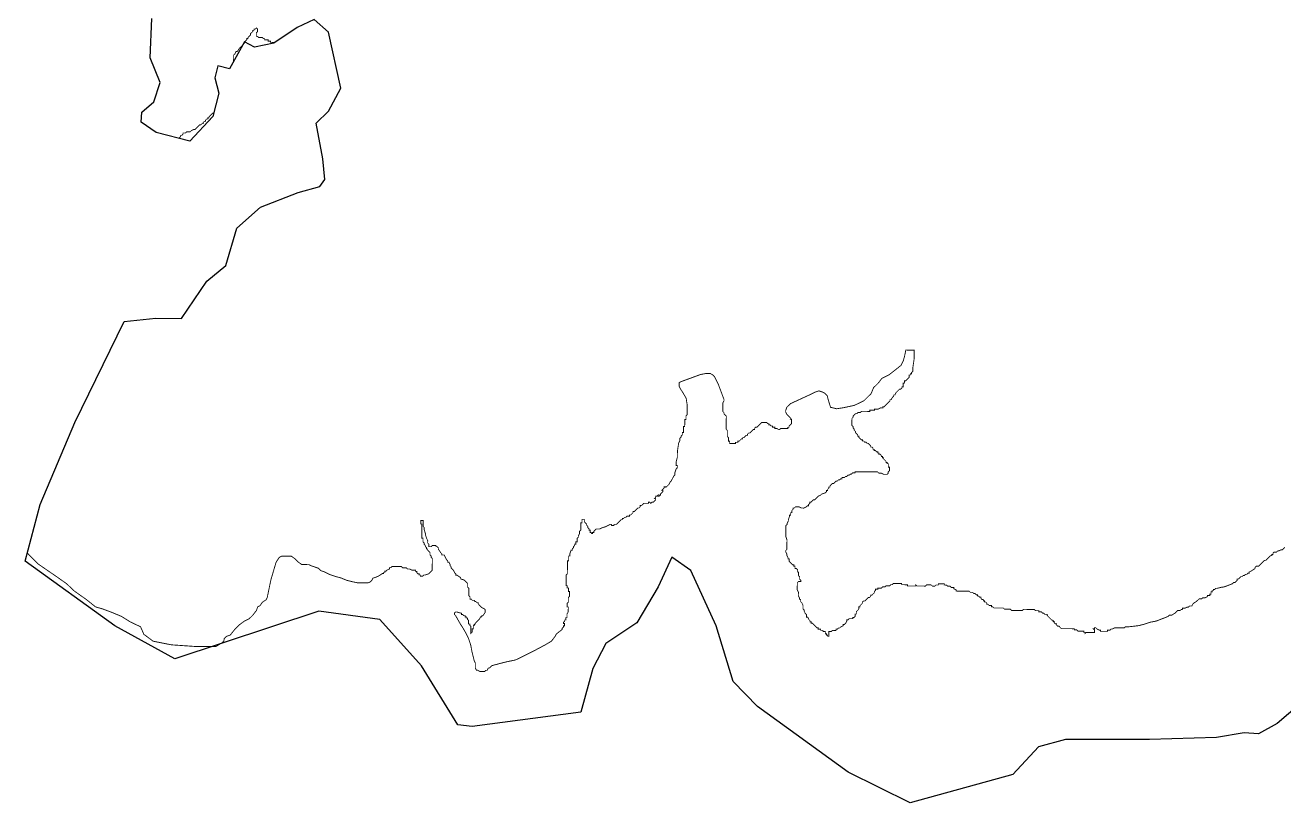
# Model space of a CAD drawing. Header units: metres. Extents: x 325786 to 333768, y 1808927 to 1815015.
# Drawn here: x 325786 to 330076, y 1808927 to 1811578 of the extents above; entities that cross this region are included whole.
import ezdxf

# ---------------------------------------------------------------- set-up
doc = ezdxf.new("R2010")
doc.units = ezdxf.units.M
doc.layers.add('HAZARDS LINE', color=1, linetype='Continuous')
doc.layers.add('village', color=3, linetype='Continuous')

msp = doc.modelspace()

# ---------------------------------------------------------------- linework, layer by layer
at = {"layer": 'HAZARDS LINE', "lineweight": 18, "const_width": 3}
for points in [[(326637.8, 1811519.9), (326622, 1811520), (326622, 1811524), (326613.9, 1811524.1), (326614, 1811528.1), (326601.9, 1811528.2), (326601.9, 1811532.3), (326597.8, 1811532.3), (326593.8, 1811536.4), (326581.7, 1811536.5), (326577.7, 1811540.5), (326573.6, 1811540.6), (326573.7, 1811552.7), (326577.8, 1811556.7), (326577.9, 1811564.8), (326573.9, 1811568.9), (326569.8, 1811564.9), (326565.7, 1811564.9), (326565.7, 1811560.9), (326561.7, 1811560.9), (326561.6, 1811556.8), (326553.5, 1811548.8), (326553.5, 1811544.8), (326549.4, 1811540.8), (326545.3, 1811536.7), (326545.3, 1811532.7), (326541.2, 1811532.7), (326541.2, 1811528.7), (326533.1, 1811520.7), (326533, 1811516.6), (326529, 1811512.6), (326524.9, 1811508.6), (326516.7, 1811500.6), (326508.6, 1811488.5), (326504.5, 1811488.5), (326500.4, 1811480.5), (326496.3, 1811476.5), (326496.2, 1811456.3), (326492.1, 1811448.2), (326492.1, 1811447)], [(326428.5, 1811278.4), (326424.6, 1811278.4), (326416.5, 1811270.4), (326412.5, 1811266.4), (326412.5, 1811262.4), (326408.4, 1811262.4), (326408.4, 1811258.4), (326404.4, 1811258.4), (326400.3, 1811254.4), (326400.3, 1811250.4), (326396.3, 1811250.4), (326392.3, 1811246.4), (326392.2, 1811242.4), (326388.2, 1811242.4), (326384.2, 1811238.4), (326380.2, 1811238.4), (326372.1, 1811230.4), (326368, 1811226.4), (326364, 1811222.4), (326360, 1811222.5), (326351.9, 1811218.5), (326347.9, 1811214.5), (326335.8, 1811214.6), (326331.8, 1811210.6), (326323.7, 1811210.6), (326323.7, 1811206.6), (326319.6, 1811202.6), (326315.6, 1811202.6), (326315.6, 1811198.6), (326311.6, 1811194.6), (326309.2, 1811192.3)], [(325793.4, 1809779), (325798.1, 1809772.8), (325831, 1809740.4), (325895, 1809696.4), (325927, 1809673.8), (325953.5, 1809648.7), (325995.8, 1809618.8), (326025.9, 1809594.7), (326050.6, 1809587.5), (326083.5, 1809575.1), (326114.2, 1809562.3), (326143.3, 1809544), (326179.1, 1809526.9), (326190.2, 1809501.3), (326221.8, 1809477.8), (326284.2, 1809465.4), (326365.5, 1809459.8), (326405.2, 1809459.8), (326436.3, 1809459.8), (326456.4, 1809472.2), (326462.8, 1809478.3), (326464.2, 1809486.6), (326472.4, 1809494.6), (326484.5, 1809498.5), (326500.8, 1809518.6), (326517.1, 1809534.6), (326533.4, 1809546.6), (326549.6, 1809554.6), (326561.8, 1809566.6), (326574.1, 1809582.7), (326578.2, 1809594.8), (326586.3, 1809598.8), (326594.5, 1809610.8), (326606.7, 1809618.8), (326610.8, 1809626.9), (326615, 1809647), (326623.4, 1809687.4), (326640, 1809743.8), (326644.1, 1809751.9), (326652.3, 1809763.9), (326660.4, 1809767.9), (326692.7, 1809767.7), (326704.8, 1809759.5), (326712.8, 1809751.3), (326716.8, 1809747.3), (326728.9, 1809739.1), (326753.1, 1809738.9), (326761.2, 1809734.8), (326785.3, 1809726.5), (326793.4, 1809718.4), (326805.5, 1809714.2), (326821.6, 1809706), (326845.7, 1809697.8), (326861.9, 1809693.6), (326882, 1809685.3), (326898.1, 1809681.2), (326918.3, 1809677), (326954.7, 1809676.7), (326962.8, 1809680.7), (326966.9, 1809684.7), (326971, 1809692.7), (326983.1, 1809696.7), (326991.2, 1809700.6), (327003.4, 1809708.6), (327007.5, 1809708.6), (327007.5, 1809712.6), (327011.5, 1809712.6), (327011.6, 1809716.7), (327015.6, 1809716.6), (327019.7, 1809720.6), (327027.8, 1809724.6), (327027.8, 1809728.6), (327031.9, 1809728.6), (327035.9, 1809732.6), (327068.3, 1809732.4), (327072.3, 1809728.3), (327084.4, 1809728.2), (327088.4, 1809724.1), (327096.5, 1809724.1), (327104.5, 1809720), (327116.7, 1809719.9), (327116.6, 1809715.8), (327120.7, 1809715.8), (327120.6, 1809711.7), (327124.6, 1809707.7), (327128.7, 1809707.6), (327128.7, 1809703.6), (327132.7, 1809703.6), (327132.7, 1809699.5), (327140.7, 1809699.5), (327144.8, 1809703.5), (327148.9, 1809703.4), (327161, 1809707.4), (327165.1, 1809711.4), (327169.2, 1809715.4), (327173.2, 1809719.4), (327173.5, 1809759.8), (327169.5, 1809763.9), (327169.6, 1809767.9), (327165.6, 1809772), (327165.6, 1809780.1), (327157.6, 1809788.2), (327157.6, 1809792.3), (327153.6, 1809792.3), (327153.6, 1809796.4), (327149.6, 1809800.4), (327149.7, 1809804.5), (327145.6, 1809808.6), (327145.7, 1809812.6), (327141.7, 1809816.7), (327141.8, 1809828.8), (327137.7, 1809828.8), (327137.9, 1809849), (327138.1, 1809877.3), (327134.1, 1809877.4), (327134.2, 1809889.5), (327142.2, 1809889.4), (327142.1, 1809869.2), (327146.1, 1809865.1), (327146, 1809857), (327150, 1809844.9), (327149.9, 1809840.9), (327153.9, 1809828.7), (327157.9, 1809820.6), (327157.8, 1809812.5), (327161.8, 1809808.4), (327161.7, 1809800.3), (327169.8, 1809800.3), (327173.9, 1809804.3), (327186, 1809804.2), (327186, 1809800.1), (327190, 1809800.1), (327194, 1809796), (327194, 1809792), (327202, 1809779.8), (327206, 1809775.7), (327206, 1809771.7), (327214, 1809771.6), (327218, 1809763.5), (327222, 1809755.4), (327226, 1809751.3), (327226, 1809747.3), (327230, 1809747.3), (327234, 1809739.1), (327234, 1809735.1), (327238, 1809731), (327237.9, 1809727), (327246, 1809718.8), (327249.9, 1809710.7), (327253.9, 1809706.7), (327253.9, 1809702.6), (327258, 1809702.6), (327270, 1809694.4), (327270, 1809690.4), (327282.1, 1809686.2), (327286.1, 1809682.2), (327290.1, 1809678.1), (327294.1, 1809674), (327294, 1809661.9), (327298, 1809657.8), (327297.8, 1809633.6), (327301.8, 1809629.5), (327301.8, 1809621.4), (327305.8, 1809621.4), (327309.8, 1809617.3), (327317.9, 1809617.2), (327317.9, 1809613.2), (327321.9, 1809613.2), (327325.9, 1809609.1), (327330, 1809609.1), (327329.9, 1809605), (327333.9, 1809600.9), (327337.9, 1809596.9), (327342, 1809592.8), (327350, 1809588.7), (327354, 1809584.6), (327353.9, 1809576.5), (327345.8, 1809564.5), (327341.7, 1809564.5), (327341.7, 1809560.5), (327337.7, 1809560.5), (327333.6, 1809552.4), (327329.5, 1809548.4), (327325.4, 1809544.4), (327321.3, 1809540.4), (327321.3, 1809536.4), (327317.3, 1809536.4), (327317.2, 1809532.4), (327313.2, 1809532.4), (327313.1, 1809520.3), (327309.1, 1809520.3), (327309, 1809508.2), (327304.9, 1809504.2), (327305.1, 1809528.4), (327301.1, 1809532.5), (327301.1, 1809536.5), (327297.1, 1809536.6), (327297.2, 1809548.7), (327293.1, 1809552.8), (327293.2, 1809556.8), (327289.1, 1809556.8), (327289.2, 1809560.9), (327285.1, 1809560.9), (327285.2, 1809565), (327281.1, 1809565), (327277.1, 1809569.1), (327273.1, 1809569.1), (327273.1, 1809573.1), (327257, 1809577.3), (327252.9, 1809577.3), (327248.9, 1809573.3), (327248.8, 1809569.3), (327252.8, 1809565.2), (327268.8, 1809536.8), (327276.8, 1809524.6), (327288.7, 1809504.3), (327296.7, 1809488.1), (327304.6, 1809463.8), (327308.4, 1809443.5), (327312.4, 1809427.3), (327316.3, 1809411.1), (327320.2, 1809403), (327320.1, 1809386.8), (327324.1, 1809378.7), (327328.1, 1809378.7), (327336.2, 1809374.6), (327352.4, 1809374.5), (327356.4, 1809378.5), (327360.5, 1809378.4), (327364.6, 1809386.5), (327368.6, 1809386.5), (327376.8, 1809394.5), (327421.3, 1809406.3), (327457.7, 1809414), (327490.2, 1809430), (327514.5, 1809441.9), (327559.2, 1809465.8), (327579.5, 1809477.8), (327591.7, 1809493.8), (327595.8, 1809501.9), (327616.1, 1809517.9), (327616.2, 1809521.9), (327620.3, 1809525.9), (327620.3, 1809530), (327624.3, 1809529.9), (327624.4, 1809538), (327620.3, 1809538.1), (327620.4, 1809542.1), (327624.5, 1809546.1), (327624.5, 1809550.2), (327628.5, 1809550.1), (327628.6, 1809558.2), (327632.6, 1809558.2), (327632.7, 1809570.3), (327636.8, 1809578.3), (327637, 1809594.5), (327632.9, 1809594.5), (327633, 1809606.7), (327637.1, 1809610.7), (327637.2, 1809626.8), (327641.3, 1809630.9), (327641.4, 1809647), (327637.4, 1809647), (327637.5, 1809659.2), (327633.4, 1809659.2), (327633.5, 1809667.3), (327629.4, 1809667.3), (327629.7, 1809703.7), (327633.8, 1809707.7), (327634.2, 1809752.2), (327638.2, 1809752.1), (327638.3, 1809768.3), (327642.4, 1809768.3), (327642.4, 1809776.3), (327646.6, 1809788.4), (327650.6, 1809788.4), (327650.6, 1809792.4), (327654.7, 1809796.5), (327654.7, 1809800.5), (327658.8, 1809804.5), (327658.9, 1809808.5), (327662.9, 1809808.5), (327663, 1809816.6), (327667, 1809816.6), (327667.1, 1809828.7), (327671.2, 1809832.7), (327671.2, 1809836.7), (327675.3, 1809844.8), (327675.4, 1809852.9), (327679.4, 1809856.9), (327679.6, 1809881.1), (327683.7, 1809881.1), (327683.8, 1809893.2), (327691.8, 1809893.2), (327691.8, 1809885.1), (327695.8, 1809881), (327699.8, 1809876.9), (327699.8, 1809872.9), (327703.8, 1809868.8), (327703.7, 1809864.8), (327707.8, 1809860.7), (327707.7, 1809856.7), (327711.8, 1809856.6), (327711.7, 1809848.5), (327715.7, 1809848.5), (327715.7, 1809844.5), (327719.7, 1809844.4), (327719.8, 1809848.5), (327723.8, 1809848.4), (327723.9, 1809852.5), (327727.9, 1809856.5), (327732, 1809860.5), (327744.1, 1809860.4), (327752.2, 1809864.4), (327764.4, 1809868.3), (327780.6, 1809876.3), (327784.7, 1809876.3), (327784.6, 1809872.2), (327792.7, 1809872.2), (327792.7, 1809876.2), (327800.8, 1809876.1), (327804.9, 1809880.1), (327809, 1809884.2), (327817.1, 1809892.2), (327821.2, 1809892.1), (327821.2, 1809896.2), (327825.2, 1809896.1), (327829.3, 1809900.2), (327833.3, 1809900.1), (327837.4, 1809904.1), (327845.5, 1809904.1), (327845.5, 1809908.1), (327849.6, 1809908.1), (327853.6, 1809912.1), (327857.7, 1809916.1), (327857.7, 1809920.1), (327861.8, 1809920.1), (327865.9, 1809924.1), (327869.9, 1809928.1), (327874, 1809932.1), (327878, 1809932.1), (327882.1, 1809936.1), (327882.1, 1809940.2), (327886.2, 1809940.1), (327890.3, 1809944.1), (327894.3, 1809948.1), (327910.5, 1809948), (327910.5, 1809952.1), (327914.6, 1809952), (327918.6, 1809948), (327922.6, 1809952), (327926.7, 1809951.9), (327930.8, 1809955.9), (327934.8, 1809960), (327934.9, 1809964), (327930.8, 1809964), (327934.9, 1809968), (327934.9, 1809972.1), (327939, 1809972), (327943, 1809976.1), (327943, 1809972), (327947.1, 1809972), (327947.1, 1809976), (327951.1, 1809976), (327951.2, 1809980), (327959.3, 1809988.1), (327959.3, 1809992.1), (327955.3, 1809992.1), (327959.4, 1809996.1), (327963.4, 1810000.1), (327963.5, 1810004.2), (327967.5, 1810004.2), (327971.6, 1810004.1), (327975.6, 1810008.1), (327979.7, 1810012.1), (327983.8, 1810020.2), (327987.9, 1810024.2), (327996.1, 1810040.3), (328000.2, 1810044.3), (328000.2, 1810052.4), (328004.4, 1810064.5), (328008.4, 1810068.5), (328008.5, 1810076.6), (328004.5, 1810076.6), (328004.5, 1810088.7), (328008.7, 1810104.9), (328008.9, 1810125.1), (328013.1, 1810153.3), (328017.2, 1810161.4), (328017.3, 1810169.5), (328021.4, 1810173.5), (328021.4, 1810177.5), (328025.5, 1810181.5), (328025.5, 1810189.6), (328029.6, 1810189.6), (328029.7, 1810209.8), (328033.8, 1810209.8), (328034, 1810234), (328038, 1810234), (328038.1, 1810246.1), (328042.2, 1810250.1), (328042.4, 1810282.4), (328038.6, 1810306.7), (328026.6, 1810327), (328018.6, 1810339.2), (328014.7, 1810347.3), (328014.8, 1810359.4), (328022.9, 1810363.4), (328055.3, 1810375.3), (328087.7, 1810387.2), (328108, 1810391), (328120.1, 1810390.9), (328128.1, 1810386.8), (328136.1, 1810378.7), (328148.1, 1810354.4), (328167.9, 1810301.7), (328167.8, 1810297.6), (328163.7, 1810289.6), (328163.5, 1810261.3), (328167.5, 1810257.2), (328167.5, 1810253.2), (328175.5, 1810245), (328175.2, 1810200.6), (328179.2, 1810196.5), (328179, 1810176.3), (328183, 1810172.2), (328182.9, 1810160.1), (328187, 1810160), (328186.9, 1810152), (328207.1, 1810151.8), (328207.1, 1810155.8), (328215.2, 1810155.8), (328215.2, 1810159.8), (328219.3, 1810159.8), (328223.4, 1810163.8), (328227.4, 1810167.8), (328231.5, 1810167.8), (328231.5, 1810171.8), (328235.5, 1810171.8), (328239.6, 1810175.8), (328243.7, 1810179.8), (328247.7, 1810179.8), (328247.8, 1810183.8), (328251.8, 1810187.8), (328255.9, 1810187.8), (328259.9, 1810191.8), (328264, 1810195.8), (328268.1, 1810199.8), (328272.1, 1810199.8), (328272.2, 1810203.8), (328276.2, 1810207.8), (328280.3, 1810207.8), (328288.4, 1810215.8), (328292.5, 1810219.8), (328296.6, 1810223.8), (328312.7, 1810223.7), (328316.7, 1810219.6), (328320.8, 1810219.6), (328320.7, 1810215.6), (328324.8, 1810215.5), (328328.8, 1810211.5), (328332.8, 1810211.4), (328332.8, 1810207.4), (328340.9, 1810207.3), (328340.9, 1810203.3), (328348.9, 1810203.2), (328352.9, 1810199.2), (328357, 1810199.1), (328361.1, 1810203.1), (328385.3, 1810202.9), (328385.3, 1810207), (328389.4, 1810206.9), (328389.4, 1810211), (328393.5, 1810215), (328397.6, 1810219), (328397.7, 1810235.2), (328393.6, 1810235.2), (328393.7, 1810239.2), (328381.6, 1810251.5), (328377.7, 1810259.6), (328377.7, 1810263.6), (328381.8, 1810275.7), (328394.1, 1810287.7), (328463, 1810319.5), (328479.2, 1810327.5), (328491.4, 1810331.4), (328503.5, 1810327.3), (328511.5, 1810323.2), (328519.5, 1810315), (328523.5, 1810298.9), (328527.4, 1810286.7), (328531.3, 1810274.5), (328535.4, 1810274.5), (328551.5, 1810270.3), (328575.8, 1810274.2), (328612.2, 1810282), (328644.7, 1810297.9), (328652.8, 1810305.9), (328669.1, 1810322), (328677.4, 1810342.1), (328693.6, 1810358.1), (328705.9, 1810374.2), (328730.2, 1810386.1), (328750.6, 1810402.1), (328770.9, 1810418.1), (328779.1, 1810434.3), (328783.3, 1810450.4), (328787.5, 1810470.6), (328807.7, 1810470.4), (328815.8, 1810470.3), (328815.7, 1810458.2), (328815.5, 1810438), (328811.2, 1810409.7), (328811.2, 1810405.7), (328811.1, 1810397.6), (328807.1, 1810393.6), (328807, 1810389.6), (328803, 1810389.6), (328803, 1810385.6), (328798.9, 1810385.6), (328798.9, 1810381.6), (328798.9, 1810377.5), (328794.8, 1810373.5), (328790.7, 1810369.5), (328786.6, 1810365.5), (328782.6, 1810365.5), (328782.6, 1810361.5), (328782.5, 1810357.4), (328778.5, 1810357.5), (328778.5, 1810353.4), (328778.4, 1810349.4), (328778.4, 1810345.3), (328774.4, 1810345.4), (328774.3, 1810341.3), (328770.3, 1810337.3), (328766.2, 1810337.4), (328762.1, 1810333.3), (328758.1, 1810329.3), (328754, 1810325.3), (328749.9, 1810317.3), (328745.9, 1810317.3), (328745.8, 1810313.3), (328741.7, 1810309.3), (328737.6, 1810301.2), (328733.6, 1810301.2), (328733.6, 1810297.2), (328729.5, 1810293.2), (328725.4, 1810289.2), (328721.4, 1810285.2), (328717.3, 1810281.2), (328713.2, 1810277.1), (328709.2, 1810277.2), (328709.1, 1810273.1), (328705.1, 1810273.2), (328701.1, 1810273.2), (328692.9, 1810269.2), (328688.9, 1810269.3), (328684.9, 1810269.3), (328680.8, 1810269.3), (328680.8, 1810265.3), (328676.7, 1810265.3), (328672.7, 1810265.3), (328668.7, 1810265.4), (328664.6, 1810265.4), (328664.6, 1810261.4), (328660.6, 1810261.4), (328656.5, 1810261.4), (328652.5, 1810261.5), (328648.4, 1810261.5), (328644.4, 1810261.5), (328640.3, 1810261.6), (328636.3, 1810261.6), (328632.2, 1810257.6), (328628.2, 1810257.6), (328624.2, 1810257.6), (328620.1, 1810253.6), (328616, 1810253.7), (328612, 1810249.7), (328607.9, 1810245.6), (328607.9, 1810241.6), (328603.8, 1810237.6), (328603.8, 1810233.6), (328603.7, 1810229.5), (328603.7, 1810225.5), (328603.7, 1810221.4), (328603.6, 1810217.4), (328603.6, 1810213.3), (328607.6, 1810209.3), (328607.6, 1810205.2), (328611.6, 1810201.2), (328611.6, 1810197.1), (328615.6, 1810193), (328615.5, 1810189), (328619.5, 1810184.9), (328623.5, 1810180.9), (328623.5, 1810176.8), (328627.6, 1810176.8), (328627.5, 1810172.7), (328631.5, 1810168.7), (328635.5, 1810164.6), (328639.6, 1810164.6), (328639.6, 1810160.5), (328643.6, 1810160.5), (328647.6, 1810156.4), (328651.6, 1810156.4), (328655.6, 1810152.3), (328659.7, 1810152.3), (328663.7, 1810148.2), (328667.7, 1810144.1), (328667.7, 1810140.1), (328671.7, 1810140.1), (328675.7, 1810136), (328675.7, 1810131.9), (328679.7, 1810131.9), (328679.7, 1810127.9), (328683.7, 1810127.8), (328687.8, 1810123.8), (328691.8, 1810123.7), (328691.8, 1810119.7), (328695.8, 1810119.7), (328695.8, 1810115.6), (328699.8, 1810115.6), (328703.8, 1810111.5), (328703.8, 1810107.5), (328707.8, 1810107.4), (328707.8, 1810103.4), (328711.8, 1810103.4), (328711.8, 1810099.3), (328715.8, 1810095.3), (328719.8, 1810091.2), (328719.8, 1810087.1), (328723.8, 1810087.1), (328723.8, 1810083.1), (328727.8, 1810083), (328727.8, 1810079), (328727.7, 1810070.9), (328731.8, 1810070.9), (328731.8, 1810066.8), (328731.7, 1810062.8), (328731.7, 1810058.8), (328727.6, 1810054.7), (328727.6, 1810050.7), (328723.5, 1810046.7), (328719.5, 1810046.7), (328715.4, 1810046.8), (328711.4, 1810046.8), (328703.3, 1810050.9), (328699.3, 1810050.9), (328695.3, 1810051), (328691.3, 1810055), (328687.2, 1810055.1), (328683.2, 1810055.1), (328679.1, 1810055.1), (328675.1, 1810055.2), (328671, 1810055.2), (328667, 1810055.2), (328663, 1810055.3), (328658.9, 1810055.3), (328654.9, 1810055.3), (328650.8, 1810055.3), (328646.8, 1810055.4), (328642.8, 1810055.4), (328638.7, 1810055.4), (328634.7, 1810055.5), (328630.6, 1810055.5), (328626.6, 1810055.5), (328622.6, 1810055.6), (328614.5, 1810055.6), (328614.4, 1810051.6), (328610.4, 1810051.6), (328606.4, 1810051.7), (328602.3, 1810047.6), (328598.3, 1810047.7), (328594.2, 1810043.7), (328590.1, 1810043.7), (328586.1, 1810039.7), (328582, 1810039.7), (328578, 1810035.7), (328573.9, 1810035.7), (328569.9, 1810035.8), (328569.8, 1810031.7), (328565.8, 1810031.8), (328561.7, 1810027.8), (328557.7, 1810027.8), (328553.6, 1810023.8), (328549.6, 1810023.8), (328545.5, 1810019.8), (328541.4, 1810015.8), (328537.4, 1810015.8), (328533.3, 1810011.8), (328529.2, 1810007.8), (328529.2, 1810003.8), (328525.2, 1810003.8), (328525.1, 1809999.8), (328521.1, 1809995.7), (328521, 1809991.7), (328517, 1809991.7), (328517, 1809987.7), (328512.9, 1809983.7), (328500.7, 1809979.7), (328496.7, 1809975.7), (328488.5, 1809971.8), (328480.4, 1809963.7), (328476.3, 1809959.7), (328472.3, 1809959.8), (328468.2, 1809955.7), (328464.1, 1809951.7), (328460.1, 1809951.8), (328460.1, 1809947.7), (328456, 1809943.7), (328456, 1809939.7), (328451.9, 1809939.7), (328447.9, 1809935.7), (328439.7, 1809931.7), (328435.7, 1809931.8), (328431.7, 1809931.8), (328423.6, 1809935.9), (328419.6, 1809935.9), (328415.5, 1809936), (328411.5, 1809936), (328407.4, 1809932), (328403.4, 1809932), (328403.3, 1809928), (328399.3, 1809924), (328399.2, 1809919.9), (328399.2, 1809915.9), (328395.2, 1809915.9), (328395.1, 1809911.9), (328395.1, 1809907.8), (328391.1, 1809907.9), (328391, 1809903.8), (328386.9, 1809891.7), (328386.9, 1809887.7), (328382.8, 1809879.6), (328382.7, 1809875.6), (328378.6, 1809871.6), (328378.6, 1809867.5), (328378.6, 1809863.5), (328378.6, 1809859.5), (328378.5, 1809855.4), (328378.5, 1809851.4), (328378.5, 1809847.3), (328378.4, 1809839.2), (328378.4, 1809835.2), (328382.3, 1809823), (328382.3, 1809819), (328382.2, 1809815), (328382.2, 1809810.9), (328382.2, 1809806.9), (328382.1, 1809802.8), (328382.1, 1809798.8), (328382.1, 1809794.8), (328382.1, 1809790.7), (328378, 1809786.7), (328377.9, 1809782.7), (328381.9, 1809774.6), (328381.9, 1809770.5), (328385.9, 1809762.4), (328385.8, 1809758.4), (328389.9, 1809758.3), (328389.8, 1809750.2), (328393.8, 1809746.2), (328397.8, 1809742.1), (328401.8, 1809738), (328405.9, 1809738), (328405.8, 1809733.9), (328409.9, 1809733.9), (328409.9, 1809729.9), (328409.8, 1809725.8), (328413.9, 1809725.8), (328417.9, 1809721.7), (328417.8, 1809717.7), (328417.8, 1809713.6), (328421.9, 1809713.6), (328421.8, 1809709.6), (328421.8, 1809701.5), (328425.8, 1809697.4), (328425.7, 1809693.4), (328425.7, 1809689.3), (328429.7, 1809685.3), (328429.7, 1809681.2), (328425.6, 1809681.2), (328421.6, 1809681.3), (328417.5, 1809677.3), (328417.5, 1809673.2), (328417.5, 1809669.2), (328417.4, 1809665.1), (328417.4, 1809661.1), (328417.4, 1809657.1), (328417.3, 1809653), (328421.3, 1809644.9), (328421.3, 1809640.9), (328421.2, 1809636.8), (328421.2, 1809632.8), (328425.2, 1809624.7), (328425.2, 1809620.6), (328429.2, 1809620.6), (328429.2, 1809616.6), (328429.1, 1809612.5), (328433.1, 1809608.4), (328437.1, 1809600.3), (328437, 1809588.2), (328441, 1809584.1), (328441, 1809580.1), (328445, 1809572), (328449, 1809567.9), (328449, 1809563.9), (328448.9, 1809559.8), (328453, 1809559.8), (328456.9, 1809551.7), (328461, 1809547.6), (328460.9, 1809543.6), (328465, 1809543.5), (328464.9, 1809539.5), (328469, 1809539.4), (328473, 1809535.4), (328477, 1809531.3), (328485, 1809523.2), (328489, 1809523.1), (328489, 1809519.1), (328493.1, 1809519.1), (328497.1, 1809519), (328497.1, 1809515), (328501.1, 1809514.9), (328505.1, 1809514.9), (328505.1, 1809510.9), (328509.2, 1809510.8), (328513.2, 1809510.8), (328513.2, 1809506.8), (328513.1, 1809502.7), (328517.2, 1809502.7), (328517.1, 1809498.7), (328521.2, 1809498.6), (328521.2, 1809494.6), (328525.2, 1809494.5), (328525.2, 1809498.6), (328525.3, 1809502.6), (328525.3, 1809506.7), (328525.3, 1809510.7), (328529.4, 1809510.7), (328533.4, 1809510.6), (328537.5, 1809514.7), (328541.5, 1809514.6), (328545.6, 1809514.6), (328549.6, 1809514.6), (328549.6, 1809518.6), (328553.7, 1809518.6), (328557.7, 1809522.6), (328561.8, 1809522.6), (328565.9, 1809526.6), (328574, 1809530.5), (328574, 1809534.6), (328578, 1809534.5), (328582.1, 1809538.6), (328586.2, 1809546.6), (328586.2, 1809550.6), (328590.3, 1809550.6), (328594.4, 1809554.6), (328598.4, 1809554.6), (328602.4, 1809554.6), (328606.5, 1809554.5), (328606.5, 1809558.6), (328610.6, 1809558.5), (328614.6, 1809562.6), (328614.7, 1809566.6), (328614.7, 1809570.6), (328618.7, 1809570.6), (328618.8, 1809574.6), (328618.8, 1809578.7), (328626.9, 1809586.7), (328627, 1809590.7), (328627, 1809594.8), (328631, 1809594.8), (328631.1, 1809598.8), (328635.2, 1809602.8), (328639.2, 1809606.8), (328639.3, 1809610.9), (328643.3, 1809614.9), (328647.4, 1809614.8), (328651.4, 1809618.8), (328655.5, 1809622.9), (328659.6, 1809626.9), (328663.6, 1809626.8), (328667.7, 1809630.8), (328667.7, 1809634.9), (328671.8, 1809634.8), (328675.8, 1809638.9), (328679.9, 1809642.9), (328680, 1809646.9), (328684, 1809650.9), (328684.1, 1809655), (328688.1, 1809654.9), (328692.1, 1809654.9), (328692.2, 1809658.9), (328696.2, 1809658.9), (328700.3, 1809658.9), (328704.3, 1809658.8), (328708.4, 1809662.9), (328712.4, 1809662.8), (328716.4, 1809662.8), (328720.5, 1809666.8), (328724.6, 1809666.8), (328728.6, 1809666.7), (328732.6, 1809666.7), (328736.7, 1809670.7), (328740.8, 1809670.7), (328744.8, 1809674.7), (328748.9, 1809674.7), (328752.9, 1809674.6), (328756.9, 1809674.6), (328761, 1809674.6), (328765, 1809674.5), (328769.1, 1809674.5), (328773.1, 1809674.5), (328773.1, 1809670.4), (328777.1, 1809670.4), (328781.2, 1809670.4), (328785.2, 1809670.3), (328789.2, 1809670.3), (328793.3, 1809670.3), (328793.3, 1809666.2), (328797.3, 1809666.2), (328801.3, 1809666.2), (328805.4, 1809666.1), (328809.4, 1809666.1), (328813.5, 1809666.1), (328817.5, 1809666), (328821.5, 1809666), (328821.6, 1809670), (328825.6, 1809666), (328829.6, 1809665.9), (328833.7, 1809665.9), (328837.7, 1809665.9), (328845.8, 1809665.8), (328849.8, 1809665.8), (328853.9, 1809665.7), (328857.9, 1809669.8), (328862, 1809669.7), (328866, 1809669.7), (328870.1, 1809669.7), (328874.1, 1809669.6), (328878.1, 1809665.6), (328882.1, 1809665.5), (328886.2, 1809665.5), (328890.3, 1809669.5), (328894.3, 1809669.5), (328898.3, 1809669.4), (328898.4, 1809673.5), (328902.4, 1809673.4), (328906.5, 1809673.4), (328910.5, 1809673.4), (328914.5, 1809673.4), (328918.6, 1809673.3), (328918.5, 1809669.3), (328922.6, 1809669.2), (328926.6, 1809669.2), (328930.6, 1809665.1), (328934.7, 1809665.1), (328938.7, 1809665.1), (328942.7, 1809661), (328946.8, 1809661), (328950.8, 1809660.9), (328950.8, 1809656.9), (328958.8, 1809652.8), (328958.8, 1809648.8), (328962.8, 1809648.7), (328966.9, 1809648.7), (328970.9, 1809648.7), (328975, 1809648.6), (328979, 1809648.6), (328983, 1809648.6), (328991.1, 1809648.5), (328995.2, 1809648.5), (328999.2, 1809648.4), (329003.2, 1809648.4), (329007.3, 1809644.3), (329011.3, 1809644.3), (329015.3, 1809644.3), (329019.3, 1809640.2), (329023.4, 1809640.2), (329027.4, 1809636.1), (329031.4, 1809636.1), (329031.4, 1809632), (329035.4, 1809632), (329039.5, 1809627.9), (329043.5, 1809627.9), (329043.5, 1809623.8), (329047.5, 1809619.8), (329051.5, 1809619.7), (329051.5, 1809615.7), (329055.5, 1809615.7), (329055.5, 1809611.6), (329059.5, 1809611.6), (329063.5, 1809607.5), (329063.5, 1809603.5), (329067.5, 1809603.4), (329071.6, 1809599.4), (329075.6, 1809599.3), (329079.6, 1809599.3), (329079.6, 1809595.3), (329083.6, 1809595.2), (329087.7, 1809591.2), (329091.7, 1809591.1), (329095.7, 1809591.1), (329099.8, 1809591.1), (329103.8, 1809591), (329107.9, 1809591), (329111.9, 1809591), (329115.9, 1809590.9), (329120, 1809590.9), (329124, 1809586.8), (329128, 1809586.8), (329132.1, 1809586.8), (329136.1, 1809586.7), (329140.2, 1809586.7), (329144.2, 1809586.7), (329148.2, 1809582.6), (329152.2, 1809582.6), (329156.3, 1809582.5), (329160.3, 1809582.5), (329164.4, 1809582.5), (329168.4, 1809582.4), (329172.4, 1809582.4), (329176.5, 1809582.4), (329180.5, 1809582.3), (329184.6, 1809582.3), (329188.6, 1809586.3), (329192.7, 1809586.3), (329196.7, 1809586.3), (329200.8, 1809586.2), (329204.8, 1809586.2), (329208.8, 1809586.2), (329212.9, 1809586.1), (329216.9, 1809586.1), (329221, 1809586.1), (329225, 1809586), (329229, 1809582), (329233.1, 1809581.9), (329237.1, 1809581.9), (329241.1, 1809581.9), (329241.1, 1809577.8), (329245.1, 1809577.8), (329249.2, 1809577.8), (329253.2, 1809573.7), (329257.2, 1809573.6), (329261.2, 1809569.6), (329265.3, 1809569.5), (329269.3, 1809569.5), (329269.3, 1809565.5), (329273.3, 1809561.4), (329277.3, 1809557.3), (329281.3, 1809553.3), (329285.3, 1809549.2), (329289.4, 1809549.1), (329289.3, 1809545.1), (329293.4, 1809545.1), (329293.3, 1809541), (329297.4, 1809537), (329301.4, 1809536.9), (329301.4, 1809532.9), (329305.4, 1809528.8), (329309.4, 1809528.8), (329313.4, 1809524.7), (329317.4, 1809520.6), (329321.5, 1809520.6), (329325.5, 1809520.6), (329329.6, 1809520.5), (329333.6, 1809520.5), (329337.6, 1809520.5), (329341.7, 1809520.4), (329345.7, 1809520.4), (329349.8, 1809520.4), (329353.8, 1809520.3), (329357.8, 1809520.3), (329361.9, 1809520.3), (329361.9, 1809516.2), (329365.9, 1809516.2), (329369.9, 1809516.2), (329373.9, 1809512.1), (329378, 1809512.1), (329386.1, 1809512), (329390.1, 1809512), (329394.1, 1809511.9), (329394.1, 1809507.9), (329398.2, 1809507.9), (329398.1, 1809503.8), (329402.2, 1809507.8), (329410.3, 1809507.8), (329418.4, 1809507.7), (329422.4, 1809507.7), (329426.4, 1809507.6), (329430.5, 1809507.6), (329430.5, 1809511.7), (329430.5, 1809515.7), (329426.5, 1809519.8), (329430.6, 1809519.7), (329430.6, 1809523.8), (329434.6, 1809523.8), (329438.7, 1809519.7), (329446.7, 1809515.6), (329450.7, 1809515.5), (329450.7, 1809511.5), (329454.8, 1809511.5), (329458.8, 1809511.4), (329462.8, 1809511.4), (329466.9, 1809511.4), (329470.9, 1809511.3), (329475, 1809511.3), (329475, 1809515.3), (329479, 1809515.3), (329483.1, 1809515.3), (329487.1, 1809519.3), (329491.2, 1809519.3), (329499.3, 1809523.2), (329503.3, 1809523.2), (329507.4, 1809523.2), (329511.4, 1809523.1), (329515.5, 1809523.1), (329519.5, 1809523.1), (329523.5, 1809523), (329527.6, 1809523), (329531.6, 1809523), (329535.7, 1809527), (329539.7, 1809527), (329543.8, 1809526.9), (329547.8, 1809526.9), (329580.2, 1809530.7), (329596.4, 1809534.6), (329608.5, 1809538.5), (329620.7, 1809542.5), (329640.9, 1809546.4), (329661.2, 1809554.3), (329681.5, 1809562.2), (329685.5, 1809566.2), (329689.6, 1809566.2), (329693.6, 1809566.2), (329705.8, 1809574.2), (329709.9, 1809578.2), (329713.9, 1809582.2), (329718, 1809582.1), (329722, 1809582.1), (329726.1, 1809586.1), (329730.1, 1809586.1), (329730.2, 1809590.1), (329734.2, 1809590.1), (329738.2, 1809590.1), (329746.4, 1809594), (329750.4, 1809594), (329754.5, 1809598), (329762.6, 1809598), (329766.7, 1809606), (329778.8, 1809614), (329782.9, 1809618), (329787, 1809622), (329791, 1809622), (329795.1, 1809621.9), (329799.1, 1809626), (329803.2, 1809625.9), (329807.2, 1809625.9), (329815.3, 1809629.9), (329815.4, 1809633.9), (329819.4, 1809633.9), (329823.5, 1809633.9), (329823.5, 1809637.9), (329827.5, 1809637.9), (329827.6, 1809641.9), (329827.6, 1809645.9), (329831.6, 1809645.9), (329831.7, 1809650), (329835.7, 1809649.9), (329835.7, 1809654), (329839.8, 1809653.9), (329843.8, 1809657.9), (329847.9, 1809657.9), (329864.1, 1809661.8), (329868.1, 1809661.8), (329880.3, 1809665.7), (329900.5, 1809673.7), (329904.6, 1809677.7), (329908.7, 1809677.6), (329912.7, 1809681.6), (329916.8, 1809685.7), (329916.8, 1809689.7), (329920.9, 1809689.7), (329925, 1809693.7), (329929, 1809697.7), (329933.1, 1809697.7), (329937.1, 1809701.7), (329941.2, 1809701.6), (329945.3, 1809705.6), (329949.3, 1809705.6), (329953.4, 1809709.6), (329957.4, 1809709.6), (329957.4, 1809713.6), (329965.5, 1809717.6), (329977.7, 1809725.6), (329977.8, 1809729.6), (329981.8, 1809733.6), (329985.9, 1809733.6), (329989.9, 1809733.6), (329994, 1809737.6), (329998.1, 1809741.6), (330002.1, 1809745.6), (330006.2, 1809749.6), (330010.3, 1809753.6), (330014.3, 1809753.6), (330018.4, 1809757.6), (330022.5, 1809761.6), (330026.5, 1809765.6), (330030.6, 1809769.6), (330034.7, 1809769.6), (330034.7, 1809773.6), (330038.7, 1809773.6), (330038.8, 1809777.7), (330042.8, 1809781.7), (330046.9, 1809781.6), (330050.9, 1809781.6), (330055, 1809785.6), (330059, 1809785.6), (330067.1, 1809789.6), (330071.2, 1809789.5), (330075.3, 1809793.5), (330079.3, 1809797.5)]]:
    msp.add_lwpolyline(points, dxfattribs=at)
for points in [[(327969.4, 1810005.2), (327969.4, 1810001.2)], [(327135.7, 1809846.1), (327139.8, 1809846)]]:
    msp.add_lwpolyline(points, close=True, dxfattribs=at)
at = {"layer": 'village', "color": 3}
msp.add_polyline3d([(330169.1, 1809296, 0), (330052.7, 1809197.3, 0), (329989, 1809161.4, 0), (329940.7, 1809165.1, 0), (329846.8, 1809149.6, 0), (329617.6, 1809142.8, 0), (329332.1, 1809142.8, 0), (329240.1, 1809117.3, 0), (329152.7, 1809022.9, 0), (328801.9, 1808926.6, 0), (328591.1, 1809031.7, 0), (328282.3, 1809255.5, 0), (328199.2, 1809339.9, 0), (328140.7, 1809530.5, 0), (328054.7, 1809718.3, 0), (327989.6, 1809763.8, 0), (327943.3, 1809663.3, 0), (327870.5, 1809540.1, 0), (327764.7, 1809470.3, 0), (327720.9, 1809385.1, 0), (327679.4, 1809235.6, 0), (327309.3, 1809187.2, 0), (327260.1, 1809192.3, 0), (327136.8, 1809394, 0), (326994.9, 1809551.7, 0), (326786.2, 1809580.4, 0), (326295.5, 1809417.3, 0), (326091.6, 1809530.7, 0), (325785.8, 1809750.8, 0), (325837.4, 1809943.4, 0), (325955, 1810223.9, 0), (326123.6, 1810568.3, 0), (326231, 1810578.9, 0), (326318.8, 1810578.2, 0), (326405.5, 1810706, 0), (326469.7, 1810759.1, 0), (326507.7, 1810886, 0), (326588.4, 1810958.2, 0), (326716.1, 1811008.2, 0), (326790.1, 1811028.6, 0), (326806.6, 1811052.2, 0), (326800.8, 1811122.8, 0), (326778, 1811244.1, 0), (326819.8, 1811285.5, 0), (326861.4, 1811363.4, 0), (326819.7, 1811554.8, 0), (326771.1, 1811597.3, 0), (326713.4, 1811570.2, 0), (326633.7, 1811517.1, 0), (326567, 1811503.6, 0), (326533.8, 1811521.3, 0), (326482.4, 1811429.7, 0), (326442.7, 1811439.8, 0), (326432.5, 1811398.4, 0), (326445.7, 1811346.8, 0), (326425.8, 1811267.4, 0), (326347.4, 1811182.4, 0), (326231.9, 1811212.2, 0), (326181.7, 1811247.9, 0), (326183.1, 1811282.3, 0), (326224, 1811317.1, 0), (326245.8, 1811382.7, 0), (326212.3, 1811466.7, 0), (326217.9, 1811601, 0)], dxfattribs=at)
msp.add_polyline3d([(330169.1, 1809296, 0), (330052.7, 1809197.3, 0), (329989, 1809161.4, 0), (329940.7, 1809165.1, 0), (329846.8, 1809149.6, 0), (329617.6, 1809142.8, 0), (329332.1, 1809142.8, 0), (329240.1, 1809117.3, 0), (329152.7, 1809022.9, 0), (328801.9, 1808926.6, 0), (328591.1, 1809031.7, 0), (328282.3, 1809255.5, 0), (328199.2, 1809339.9, 0), (328140.7, 1809530.5, 0), (328054.7, 1809718.3, 0), (327989.6, 1809763.8, 0), (327943.3, 1809663.3, 0), (327870.5, 1809540.1, 0), (327764.7, 1809470.3, 0), (327720.9, 1809385.1, 0), (327679.4, 1809235.6, 0), (327309.3, 1809187.2, 0), (327260.1, 1809192.3, 0), (327136.8, 1809394, 0), (326994.9, 1809551.7, 0), (326786.2, 1809580.4, 0), (326295.5, 1809417.3, 0), (326091.6, 1809530.7, 0), (325785.8, 1809750.8, 0), (325837.4, 1809943.4, 0), (325955, 1810223.9, 0), (326123.6, 1810568.3, 0), (326231, 1810578.9, 0), (326318.8, 1810578.2, 0), (326405.5, 1810706, 0), (326469.7, 1810759.1, 0), (326507.7, 1810886, 0), (326588.4, 1810958.2, 0), (326716.1, 1811008.2, 0), (326790.1, 1811028.6, 0), (326806.6, 1811052.2, 0), (326800.8, 1811122.8, 0), (326778, 1811244.1, 0), (326819.8, 1811285.5, 0), (326861.4, 1811363.4, 0), (326819.7, 1811554.8, 0), (326771.1, 1811597.3, 0), (326713.4, 1811570.2, 0), (326633.7, 1811517.1, 0), (326567, 1811503.6, 0), (326533.8, 1811521.3, 0), (326482.4, 1811429.7, 0), (326442.7, 1811439.8, 0), (326432.5, 1811398.4, 0), (326445.7, 1811346.8, 0), (326425.8, 1811267.4, 0), (326347.4, 1811182.4, 0), (326231.9, 1811212.2, 0), (326181.7, 1811247.9, 0), (326183.1, 1811282.3, 0), (326224, 1811317.1, 0), (326245.8, 1811382.7, 0), (326212.3, 1811466.7, 0), (326217.9, 1811601, 0)], dxfattribs=at)

doc.saveas('drawing.dxf')
